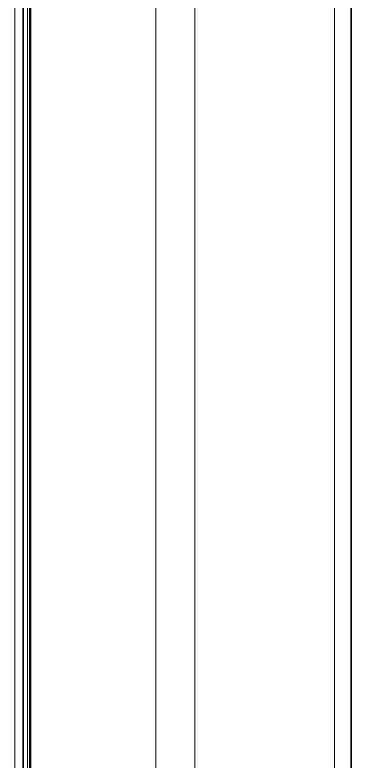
# Model space of a CAD drawing. Header units: inches. Extents: x -1096 to 3103, y -191 to 3207.
# Drawn here: x 3091.51 to 3103.31, y 1566.17 to 1592.37 of the extents above; entities that cross this region are included whole.
import ezdxf

# ---------------------------------------------------------------- set-up
doc = ezdxf.new("R2010")
doc.units = ezdxf.units.IN

msp = doc.modelspace()

# ---------------------------------------------------------------- linework, layer by layer
at = {"lineweight": 13}
for p, q in [((3102.72, 1670.141), (3102.72, 1494.441)), ((3097.824, 1668.926), (3097.824, 1495.414)), ((3096.454, 1668.559), (3096.454, 1495.55)), ((3091.514, 1664.246), (3091.514, 1497.748)), ((3091.952, 1497.748), (3091.952, 1664.246))]:
    msp.add_line(p, q, dxfattribs=at)
at = {"lineweight": 35}
for p, q in [((3103.306, 1670.141), (3103.306, 1494.441)), ((3092.036, 1664.501), (3092.036, 1500.08)), ((3092.058, 1664.501), (3092.058, 1500.08)), ((3091.806, 1497.748), (3091.806, 1664.246))]:
    msp.add_line(p, q, dxfattribs=at)

doc.saveas('drawing.dxf')
